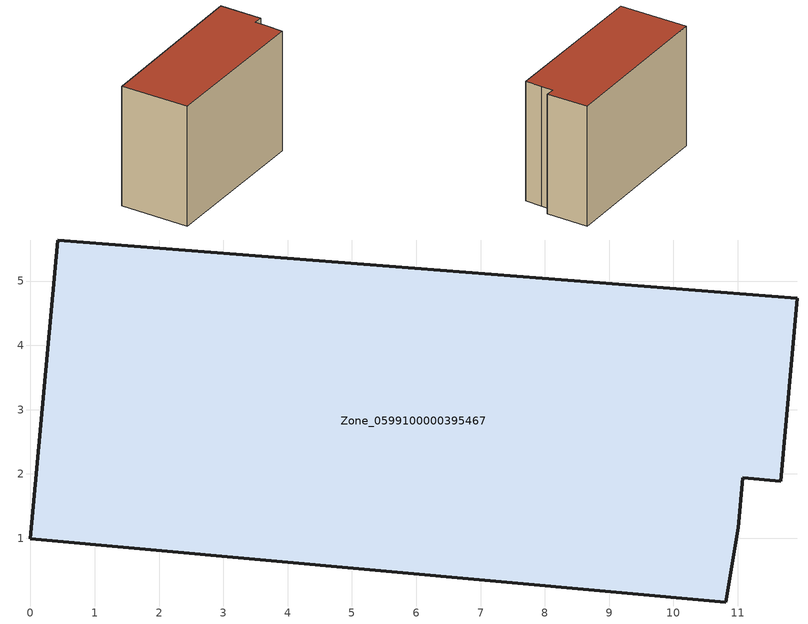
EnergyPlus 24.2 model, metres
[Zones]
Zone_0599100000395467
 floor ground (C_G): 11.01,1.16 10.81,0.01 0,0.99 0.42,5.64 11.92,4.73 11.67,1.89 11.08,1.94 z0
 wall outside (C_F): 11.08,1.94 11.67,1.89 11.92,4.73 0.42,5.64 0,0.99 10.81,0.01 11.01,1.16 11.08,1.94 z0:8.34
 roof outside (C_R): 11.01,1.16 11.08,1.94 11.67,1.89 11.92,4.73 0.42,5.64 0,0.99 10.81,0.01 z8.34
[BUILDING]
Pand.0599100000395467: North Axis=0; Terrain=City; Loads Convergence Tolerance Value=0.04; Temperature Convergence Tolerance Value=0.4; Solar Distribution=FullExterior; Maximum Number of Warmup Days=25; Minimum Number of Warmup Days=1
[Site:Location]
Rotterdam.The.Hague.AP_ZH_NLD Design_Conditions: Latitude=51.96; Longitude=4.45; Time Zone=1; Elevation=-4.5
[SITE:GROUNDTEMPERATURE:BUILDINGSURFACE]
18, 18, 18, 18, 18, 18, 18, 18, 18, 18, 18, 18
[MATERIAL] Thermal Absorptance=0.9; Solar Absorptance=0.7; Visible Absorptance=0.7
Name | Roughness | Thickness | Conductivity | Density | Specific Heat
G.TI.1992-2005 | MediumSmooth | 0.15 | 0.06 | 540 | 1210
F.TI.1992-2005 | Rough | 0.3 | 0.12 | 1920 | 840
R.TI.1992-2005 | MediumRough | 0.2 | 0.08 | 1500 | 1000
[CONSTRUCTION]
C_G: G.TI.1992-2005
C_F: F.TI.1992-2005
C_R: R.TI.1992-2005
[ZONE]
Zone_0599100000395467: Type=1; Multiplier=1; Ceiling Height=Autocalculate; Volume=Autocalculate; Floor Area=autocalculate; Part of Total Floor Area=Yes
[ZONEINFILTRATION:DESIGNFLOWRATE]
Infil_Zone_0599100000395467: Zone or ZoneList or Space or SpaceList=Zone_0599100000395467; Schedule=AlwaysOn; Design Flow Rate Calculation Method=Flow/Area; Flow Rate per Floor Area=0.0015; Constant Term Coefficient=1; Temperature Term Coefficient=0; Velocity Term Coefficient=0; Velocity Squared Term Coefficient=0
[HVACTEMPLATE:ZONE:IDEALLOADSAIRSYSTEM]
Zone_0599100000395467: Maximum Heating Supply Air Temperature=50; Minimum Cooling Supply Air Temperature=13; Maximum Heating Supply Air Humidity Ratio=0.0156; Minimum Cooling Supply Air Humidity Ratio=0.0077; Heating Limit=NoLimit; Cooling Limit=NoLimit; Dehumidification Control Type=ConstantSensibleHeatRatio; Cooling Sensible Heat Ratio=0.7; Dehumidification Setpoint=60; Humidification Control Type=None; Humidification Setpoint=30; Outdoor Air Method=None; Outdoor Air Flow Rate per Person=0.00944; Outdoor Air Flow Rate per Zone Floor Area=0; Outdoor Air Flow Rate per Zone=0; Demand Controlled Ventilation Type=None; Outdoor Air Economizer Type=NoEconomizer; Heat Recovery Type=None; Sensible Heat Recovery Effectiveness=0.7; Latent Heat Recovery Effectiveness=0.65
[ZONECONTROL:THERMOSTAT]
ThermostatControl_Zone_0599100000395467: Zone or ZoneList=Zone_0599100000395467; Control Type Schedule=DualSetpointControlType; Control 1=Thermostat_Zone_0599100000395467; Temperature Difference Between Cutout And Setpoint=0
[THERMOSTATSETPOINT:DUALSETPOINT]
Thermostat_Zone_0599100000395467: Heating Setpoint Temperature Schedule=HeatingSetpoint_Zone_0599100000395467; Cooling Setpoint Temperature Schedule=CoolingSetpoint_Zone_0599100000395467
[SCHEDULE:COMPACT]
HeatingSetpoint_Zone_0599100000395467: Through: 12/31, For: AllDays, Until: 24:00, 21
CoolingSetpoint_Zone_0599100000395467: Through: 12/31, For: AllDays, Until: 24:00, 24
DualSetpointControlType: Through: 12/31, For: AllDays, Until: 24:00, 4
AlwaysOn: Through: 12/31, For: AllDays, Until: 24:00, 1
